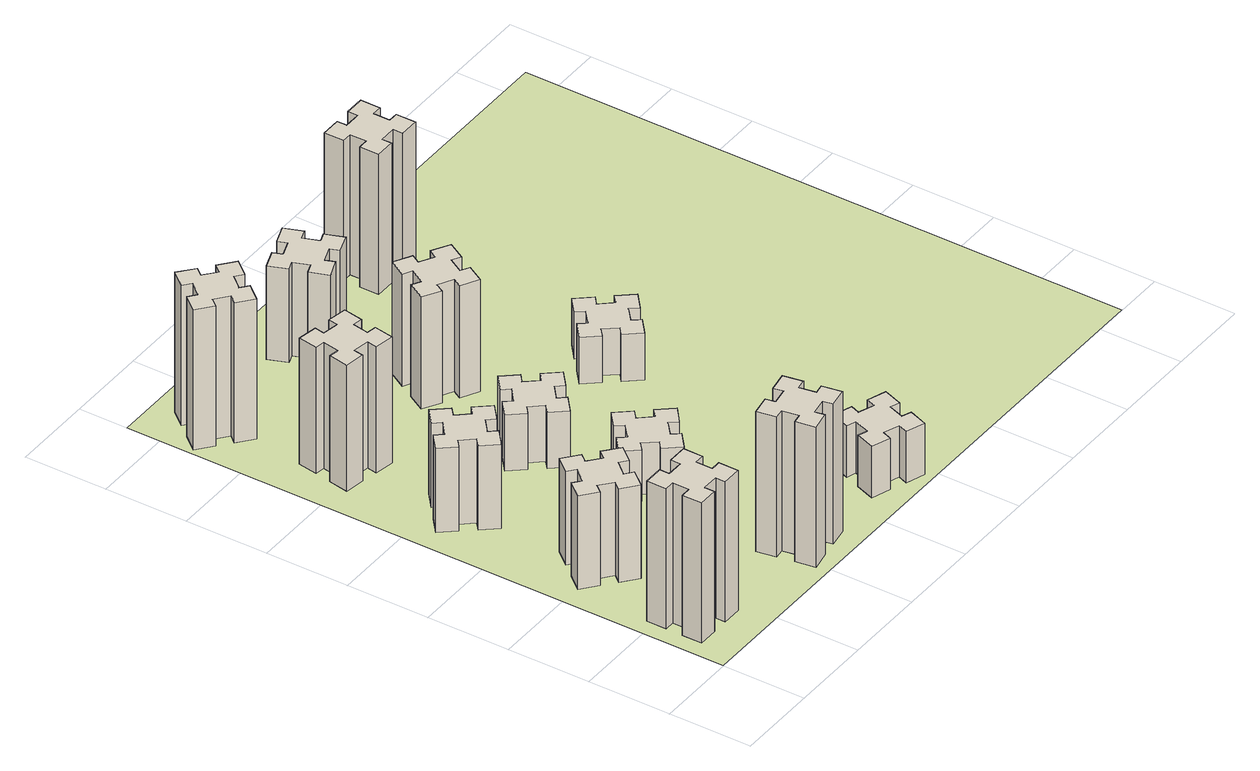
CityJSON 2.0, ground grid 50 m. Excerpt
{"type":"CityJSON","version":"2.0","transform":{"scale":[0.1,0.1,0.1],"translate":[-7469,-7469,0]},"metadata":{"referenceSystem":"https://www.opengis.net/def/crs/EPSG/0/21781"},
"CityObjects":{
"building1":{"type":"Building","attributes":{"class":"1000","function":"1000","usage":"1000","yearOfConstruction":2016,"roofType":"1000","measuredHeight":90,"storeysAboveGround":30,"storeysBelowGround":0},"geometry":[{"type":"Solid","lod":"1","boundaries":[[[[0,1,2,3,4,5,6,7,8,9,10,11,12,13,14,15,16,17,18,19]],[[17,16,20,21]],[[16,15,22,20]],[[15,14,23,22]],[[14,13,24,23]],[[13,12,25,24]],[[12,11,26,25]],[[11,10,27,26]],[[10,9,28,27]],[[9,8,29,28]],[[8,7,30,29]],[[7,6,31,30]],[[6,5,32,31]],[[5,4,33,32]],[[4,3,34,33]],[[3,2,35,34]],[[2,1,36,35]],[[1,0,37,36]],[[0,19,38,37]],[[19,18,39,38]],[[18,17,21,39]],[[24,25,26,27,28,29,30,31,32,33,34,35,36,37,38,39,21,20,22,23]]]]}]},
"building2":{"type":"Building","attributes":{"class":"1000","function":"1000","usage":"1000","yearOfConstruction":2016,"roofType":"1000","measuredHeight":60,"storeysAboveGround":30,"storeysBelowGround":0},"geometry":[{"type":"Solid","lod":"1","boundaries":[[[[40,41,42,43,44,45,46,47,48,49,50,51,52,53,54,55,56,57,58,59]],[[57,56,60,61]],[[56,55,62,60]],[[55,54,63,62]],[[54,53,64,63]],[[53,52,65,64]],[[52,51,66,65]],[[51,50,67,66]],[[50,49,68,67]],[[49,48,69,68]],[[48,47,70,69]],[[47,46,71,70]],[[46,45,72,71]],[[45,44,73,72]],[[44,43,74,73]],[[43,42,75,74]],[[42,41,76,75]],[[41,40,77,76]],[[40,59,78,77]],[[59,58,79,78]],[[58,57,61,79]],[[64,65,66,67,68,69,70,71,72,73,74,75,76,77,78,79,61,60,62,63]]]]}]},
"building3":{"type":"Building","attributes":{"class":"1000","function":"1000","usage":"1000","yearOfConstruction":2016,"roofType":"1000","measuredHeight":54,"storeysAboveGround":30,"storeysBelowGround":0},"geometry":[{"type":"Solid","lod":"1","boundaries":[[[[80,81,82,83,84,85,86,87,88,89,90,91,92,93,94,95,96,97,98,99]],[[97,96,100,101]],[[96,95,102,100]],[[95,94,103,102]],[[94,93,104,103]],[[93,92,105,104]],[[92,91,106,105]],[[91,90,107,106]],[[90,89,108,107]],[[89,88,109,108]],[[88,87,110,109]],[[87,86,111,110]],[[86,85,112,111]],[[85,84,113,112]],[[84,83,114,113]],[[83,82,115,114]],[[82,81,116,115]],[[81,80,117,116]],[[80,99,118,117]],[[99,98,119,118]],[[98,97,101,119]],[[104,105,106,107,108,109,110,111,112,113,114,115,116,117,118,119,101,100,102,103]]]]}]},
"building4":{"type":"Building","attributes":{"class":"1000","function":"1000","usage":"1000","yearOfConstruction":2016,"roofType":"1000","measuredHeight":81,"storeysAboveGround":30,"storeysBelowGround":0},"geometry":[{"type":"Solid","lod":"1","boundaries":[[[[120,121,122,123,124,125,126,127,128,129,130,131,132,133,134,135,136,137,138,139]],[[137,136,140,141]],[[136,135,142,140]],[[135,134,143,142]],[[134,133,144,143]],[[133,132,145,144]],[[132,131,146,145]],[[131,130,147,146]],[[130,129,148,147]],[[129,128,149,148]],[[128,127,150,149]],[[127,126,151,150]],[[126,125,152,151]],[[125,124,153,152]],[[124,123,154,153]],[[123,122,155,154]],[[122,121,156,155]],[[121,120,157,156]],[[120,139,158,157]],[[139,138,159,158]],[[138,137,141,159]],[[144,145,146,147,148,149,150,151,152,153,154,155,156,157,158,159,141,140,142,143]]]]}]},
"building5":{"type":"Building","attributes":{"class":"1000","function":"1000","usage":"1000","yearOfConstruction":2016,"roofType":"1000","measuredHeight":90,"storeysAboveGround":30,"storeysBelowGround":0},"geometry":[{"type":"Solid","lod":"1","boundaries":[[[[160,161,162,163,164,165,166,167,168,169,170,171,172,173,174,175,176,177,178,179]],[[177,176,180,181]],[[176,175,182,180]],[[175,174,183,182]],[[174,173,184,183]],[[173,172,185,184]],[[172,171,186,185]],[[171,170,187,186]],[[170,169,188,187]],[[169,168,189,188]],[[168,167,190,189]],[[167,166,191,190]],[[166,165,192,191]],[[165,164,193,192]],[[164,163,194,193]],[[163,162,195,194]],[[162,161,196,195]],[[161,160,197,196]],[[160,179,198,197]],[[179,178,199,198]],[[178,177,181,199]],[[184,185,186,187,188,189,190,191,192,193,194,195,196,197,198,199,181,180,182,183]]]]}]},
"building6":{"type":"Building","attributes":{"class":"1000","function":"1000","usage":"1000","yearOfConstruction":2016,"roofType":"1000","measuredHeight":90,"storeysAboveGround":30,"storeysBelowGround":0},"geometry":[{"type":"Solid","lod":"1","boundaries":[[[[200,201,202,203,204,205,206,207,208,209,210,211,212,213,214,215,216,217,218,219]],[[217,216,220,221]],[[216,215,222,220]],[[215,214,223,222]],[[214,213,224,223]],[[213,212,225,224]],[[212,211,226,225]],[[211,210,227,226]],[[210,209,228,227]],[[209,208,229,228]],[[208,207,230,229]],[[207,206,231,230]],[[206,205,232,231]],[[205,204,233,232]],[[204,203,234,233]],[[203,202,235,234]],[[202,201,236,235]],[[201,200,237,236]],[[200,219,238,237]],[[219,218,239,238]],[[218,217,221,239]],[[224,225,226,227,228,229,230,231,232,233,234,235,236,237,238,239,221,220,222,223]]]]}]},
"building7":{"type":"Building","attributes":{"class":"1000","function":"1000","usage":"1000","yearOfConstruction":2016,"roofType":"1000","measuredHeight":33,"storeysAboveGround":30,"storeysBelowGround":0},"geometry":[{"type":"Solid","lod":"1","boundaries":[[[[240,241,242,243,244,245,246,247,248,249,250,251,252,253,254,255,256,257,258,259]],[[257,256,260,261]],[[256,255,262,260]],[[255,254,263,262]],[[254,253,264,263]],[[253,252,265,264]],[[252,251,266,265]],[[251,250,267,266]],[[250,249,268,267]],[[249,248,269,268]],[[248,247,270,269]],[[247,246,271,270]],[[246,245,272,271]],[[245,244,273,272]],[[244,243,274,273]],[[243,242,275,274]],[[242,241,276,275]],[[241,240,277,276]],[[240,259,278,277]],[[259,258,279,278]],[[258,257,261,279]],[[264,265,266,267,268,269,270,271,272,273,274,275,276,277,278,279,261,260,262,263]]]]}]},
"building8":{"type":"Building","attributes":{"class":"1000","function":"1000","usage":"1000","yearOfConstruction":2016,"roofType":"1000","measuredHeight":36,"storeysAboveGround":30,"storeysBelowGround":0},"geometry":[{"type":"Solid","lod":"1","boundaries":[[[[280,281,282,283,284,285,286,287,288,289,290,291,292,293,294,295,296,297,298,299]],[[297,296,300,301]],[[296,295,302,300]],[[295,294,303,302]],[[294,293,304,303]],[[293,292,305,304]],[[292,291,306,305]],[[291,290,307,306]],[[290,289,308,307]],[[289,288,309,308]],[[288,287,310,309]],[[287,286,311,310]],[[286,285,312,311]],[[285,284,313,312]],[[284,283,314,313]],[[283,282,315,314]],[[282,281,316,315]],[[281,280,317,316]],[[280,299,318,317]],[[299,298,319,318]],[[298,297,301,319]],[[304,305,306,307,308,309,310,311,312,313,314,315,316,317,318,319,301,300,302,303]]]]}]},
"building9":{"type":"Building","attributes":{"class":"1000","function":"1000","usage":"1000","yearOfConstruction":2016,"roofType":"1000","measuredHeight":33,"storeysAboveGround":30,"storeysBelowGround":0},"geometry":[{"type":"Solid","lod":"1","boundaries":[[[[320,321,322,323,324,325,326,327,328,329,330,331,332,333,334,335,336,337,338,339]],[[337,336,340,341]],[[336,335,342,340]],[[335,334,343,342]],[[334,333,344,343]],[[333,332,345,344]],[[332,331,346,345]],[[331,330,347,346]],[[330,329,348,347]],[[329,328,349,348]],[[328,327,350,349]],[[327,326,351,350]],[[326,325,352,351]],[[325,324,353,352]],[[324,323,354,353]],[[323,322,355,354]],[[322,321,356,355]],[[321,320,357,356]],[[320,339,358,357]],[[339,338,359,358]],[[338,337,341,359]],[[344,345,346,347,348,349,350,351,352,353,354,355,356,357,358,359,341,340,342,343]]]]}]},
"building10":{"type":"Building","attributes":{"class":"1000","function":"1000","usage":"1000","yearOfConstruction":2016,"roofType":"1000","measuredHeight":72,"storeysAboveGround":30,"storeysBelowGround":0},"geometry":[{"type":"Solid","lod":"1","boundaries":[[[[360,361,362,363,364,365,366,367,368,369,370,371,372,373,374,375,376,377,378,379]],[[377,376,380,381]],[[376,375,382,380]],[[375,374,383,382]],[[374,373,384,383]],[[373,372,385,384]],[[372,371,386,385]],[[371,370,387,386]],[[370,369,388,387]],[[369,368,389,388]],[[368,367,390,389]],[[367,366,391,390]],[[366,365,392,391]],[[365,364,393,392]],[[364,363,394,393]],[[363,362,395,394]],[[362,361,396,395]],[[361,360,397,396]],[[360,379,398,397]],[[379,378,399,398]],[[378,377,381,399]],[[384,385,386,387,388,389,390,391,392,393,394,395,396,397,398,399,381,380,382,383]]]]}]},
"building11":{"type":"Building","attributes":{"class":"1000","function":"1000","usage":"1000","yearOfConstruction":2016,"roofType":"1000","measuredHeight":60,"storeysAboveGround":30,"storeysBelowGround":0},"geometry":[{"type":"Solid","lod":"1","boundaries":[[[[400,401,402,403,404,405,406,407,408,409,410,411,412,413,414,415,416,417,418,419]],[[417,416,420,421]],[[416,415,422,420]],[[415,414,423,422]],[[414,413,424,423]],[[413,412,425,424]],[[412,411,426,425]],[[411,410,427,426]],[[410,409,428,427]],[[409,408,429,428]],[[408,407,430,429]],[[407,406,431,430]],[[406,405,432,431]],[[405,404,433,432]],[[404,403,434,433]],[[403,402,435,434]],[[402,401,436,435]],[[401,400,437,436]],[[400,419,438,437]],[[419,418,439,438]],[[418,417,421,439]],[[424,425,426,427,428,429,430,431,432,433,434,435,436,437,438,439,421,420,422,423]]]]}]},
"building12":{"type":"Building","attributes":{"class":"1000","function":"1000","usage":"1000","yearOfConstruction":2016,"roofType":"1000","measuredHeight":30,"storeysAboveGround":30,"storeysBelowGround":0},"geometry":[{"type":"Solid","lod":"1","boundaries":[[[[440,441,442,443,444,445,446,447,448,449,450,451,452,453,454,455,456,457,458,459]],[[457,456,460,461]],[[456,455,462,460]],[[455,454,463,462]],[[454,453,464,463]],[[453,452,465,464]],[[452,451,466,465]],[[451,450,467,466]],[[450,449,468,467]],[[449,448,469,468]],[[448,447,470,469]],[[447,446,471,470]],[[446,445,472,471]],[[445,444,473,472]],[[444,443,474,473]],[[443,442,475,474]],[[442,441,476,475]],[[441,440,477,476]],[[440,459,478,477]],[[459,458,479,478]],[[458,457,461,479]],[[464,465,466,467,468,469,470,471,472,473,474,475,476,477,478,479,461,460,462,463]]]]}]},
"building13":{"type":"Building","attributes":{"class":"1000","function":"1000","usage":"1000","yearOfConstruction":2016,"roofType":"1000","measuredHeight":90,"storeysAboveGround":30,"storeysBelowGround":0},"geometry":[{"type":"Solid","lod":"1","boundaries":[[[[480,481,482,483,484,485,486,487,488,489,490,491,492,493,494,495,496,497,498,499]],[[497,496,500,501]],[[496,495,502,500]],[[495,494,503,502]],[[494,493,504,503]],[[493,492,505,504]],[[492,491,506,505]],[[491,490,507,506]],[[490,489,508,507]],[[489,488,509,508]],[[488,487,510,509]],[[487,486,511,510]],[[486,485,512,511]],[[485,484,513,512]],[[484,483,514,513]],[[483,482,515,514]],[[482,481,516,515]],[[481,480,517,516]],[[480,499,518,517]],[[499,498,519,518]],[[498,497,501,519]],[[504,505,506,507,508,509,510,511,512,513,514,515,516,517,518,519,501,500,502,503]]]]}]},
"landuse1":{"type":"LandUse","attributes":{"name":"plot1","function":"1010"},"geometry":[{"type":"MultiSurface","lod":"1","boundaries":[[[520,521,522,523]]]}]}
},
"vertices":[
[165,425,0],[165,325,0],[105,325,0],[105,205,0],[225,205,0],[225,265,0],[325,265,0],[325,205,0],[445,205,0],[445,325,0],[385,325,0],[385,425,0],[445,425,0],[445,545,0],[325,545,0],[325,485,0],[225,485,0],[225,545,0],[105,545,0],[105,425,0],[225,485,900],[225,545,900],[325,485,900],[325,545,900],[445,545,900],[445,425,900],[385,425,900],[385,325,900],[445,325,900],[445,205,900],[325,205,900],[325,265,900],[225,265,900],[225,205,900],[105,205,900],[105,325,900],[165,325,900],[165,425,900],[105,425,900],[105,545,900],
[484,1067,0],[408,1132,0],[446,1178,0],[354,1255,0],[277,1163,0],[323,1124,0],[259,1048,0],[213,1086,0],[136,994,0],[228,917,0],[266,963,0],[343,899,0],[304,853,0],[396,776,0],[473,868,0],[427,906,0],[492,983,0],[538,944,0],[615,1036,0],[523,1113,0],[492,983,600],[538,944,600],[427,906,600],[473,868,600],[396,776,600],[304,853,600],[343,899,600],[266,963,600],[228,917,600],[136,994,600],[213,1086,600],[259,1048,600],[323,1124,600],[277,1163,600],[354,1255,600],[446,1178,600],[408,1132,600],[484,1067,600],[523,1113,600],[615,1036,600],
[492,1888,0],[427,1964,0],[473,2003,0],[396,2095,0],[304,2018,0],[343,1972,0],[266,1907,0],[228,1953,0],[136,1876,0],[213,1784,0],[259,1823,0],[323,1746,0],[277,1708,0],[354,1616,0],[446,1693,0],[408,1739,0],[484,1803,0],[523,1757,0],[615,1834,0],[538,1926,0],[484,1803,540],[523,1757,540],[408,1739,540],[446,1693,540],[354,1616,540],[277,1708,540],[323,1746,540],[259,1823,540],[213,1784,540],[136,1876,540],[228,1953,540],[266,1907,540],[343,1972,540],[304,2018,540],[396,2095,540],[473,2003,540],[427,1964,540],[492,1888,540],[538,1926,540],[615,1834,540],
[475,2527,0],[492,2625,0],[551,2615,0],[572,2733,0],[454,2754,0],[444,2695,0],[345,2712,0],[356,2771,0],[237,2792,0],[217,2674,0],[276,2664,0],[258,2565,0],[199,2576,0],[178,2457,0],[297,2437,0],[307,2496,0],[405,2478,0],[395,2419,0],[513,2398,0],[534,2517,0],[405,2478,810],[395,2419,810],[307,2496,810],[297,2437,810],[178,2457,810],[199,2576,810],[258,2565,810],[276,2664,810],[217,2674,810],[237,2792,810],[356,2771,810],[345,2712,810],[444,2695,810],[454,2754,810],[572,2733,810],[551,2615,810],[492,2625,810],[475,2527,810],[534,2517,810],[513,2398,810],
[1085,158,0],[1184,176,0],[1194,117,0],[1312,137,0],[1291,256,0],[1232,245,0],[1215,344,0],[1274,354,0],[1253,472,0],[1135,451,0],[1145,392,0],[1047,375,0],[1037,434,0],[918,413,0],[939,295,0],[998,305,0],[1016,207,0],[957,197,0],[977,78,0],[1096,99,0],[1016,207,900],[957,197,900],[998,305,900],[939,295,900],[918,413,900],[1037,434,900],[1047,375,900],[1145,392,900],[1135,451,900],[1253,472,900],[1274,354,900],[1215,344,900],[1232,245,900],[1291,256,900],[1312,137,900],[1194,117,900],[1184,176,900],[1085,158,900],[1096,99,900],[977,78,900],
[384,3387,0],[308,3452,0],[346,3498,0],[254,3575,0],[177,3483,0],[223,3444,0],[159,3368,0],[113,3406,0],[36,3314,0],[128,3237,0],[166,3283,0],[243,3219,0],[204,3173,0],[296,3096,0],[373,3188,0],[327,3226,0],[392,3303,0],[438,3264,0],[515,3356,0],[423,3433,0],[392,3303,900],[438,3264,900],[327,3226,900],[373,3188,900],[296,3096,900],[204,3173,900],[243,3219,900],[166,3283,900],[128,3237,900],[36,3314,900],[113,3406,900],[159,3368,900],[223,3444,900],[177,3483,900],[254,3575,900],[346,3498,900],[308,3452,900],[384,3387,900],[423,3433,900],[515,3356,900],
[1083,1332,0],[1006,1267,0],[968,1313,0],[876,1236,0],[953,1144,0],[999,1183,0],[1063,1106,0],[1017,1068,0],[1094,976,0],[1186,1053,0],[1148,1099,0],[1224,1163,0],[1263,1117,0],[1355,1194,0],[1278,1286,0],[1232,1248,0],[1167,1324,0],[1213,1363,0],[1136,1455,0],[1044,1378,0],[1167,1324,330],[1213,1363,330],[1232,1248,330],[1278,1286,330],[1355,1194,330],[1263,1117,330],[1224,1163,330],[1148,1099,330],[1186,1053,330],[1094,976,330],[1017,1068,330],[1063,1106,330],[999,1183,330],[953,1144,330],[876,1236,330],[968,1313,330],[1006,1267,330],[1083,1332,330],[1044,1378,330],[1136,1455,330],
[983,1972,0],[906,1907,0],[868,1953,0],[776,1876,0],[853,1784,0],[899,1823,0],[963,1746,0],[917,1708,0],[994,1616,0],[1086,1693,0],[1048,1739,0],[1124,1803,0],[1163,1757,0],[1255,1834,0],[1178,1926,0],[1132,1888,0],[1067,1964,0],[1113,2003,0],[1036,2095,0],[944,2018,0],[1067,1964,360],[1113,2003,360],[1132,1888,360],[1178,1926,360],[1255,1834,360],[1163,1757,360],[1124,1803,360],[1048,1739,360],[1086,1693,360],[994,1616,360],[917,1708,360],[963,1746,360],[899,1823,360],[853,1784,360],[776,1876,360],[868,1953,360],[906,1907,360],[983,1972,360],[944,2018,360],[1036,2095,360],
[1769,360,0],[1735,266,0],[1679,287,0],[1637,174,0],[1750,133,0],[1771,189,0],[1865,155,0],[1844,99,0],[1957,57,0],[1998,170,0],[1942,191,0],[1976,285,0],[2032,264,0],[2073,377,0],[1960,418,0],[1940,362,0],[1846,396,0],[1867,452,0],[1754,493,0],[1713,380,0],[1846,396,330],[1867,452,330],[1940,362,330],[1960,418,330],[2073,377,330],[2032,264,330],[1976,285,330],[1942,191,330],[1998,170,330],[1957,57,330],[1844,99,330],[1865,155,330],[1771,189,330],[1750,133,330],[1637,174,330],[1679,287,330],[1735,266,330],[1769,360,330],[1713,380,330],[1754,493,330],
[1314,2666,0],[1227,2716,0],[1257,2768,0],[1153,2828,0],[1093,2724,0],[1145,2694,0],[1095,2607,0],[1043,2637,0],[983,2533,0],[1087,2473,0],[1117,2525,0],[1204,2475,0],[1174,2423,0],[1278,2363,0],[1338,2467,0],[1286,2497,0],[1336,2584,0],[1388,2554,0],[1448,2658,0],[1344,2718,0],[1336,2584,720],[1388,2554,720],[1286,2497,720],[1338,2467,720],[1278,2363,720],[1174,2423,720],[1204,2475,720],[1117,2525,720],[1087,2473,720],[983,2533,720],[1043,2637,720],[1095,2607,720],[1145,2694,720],[1093,2724,720],[1153,2828,720],[1257,2768,720],[1227,2716,720],[1314,2666,720],[1344,2718,720],[1448,2658,720],
[1125,3456,0],[1031,3422,0],[1010,3478,0],[897,3437,0],[939,3324,0],[995,3345,0],[1029,3251,0],[973,3230,0],[1014,3117,0],[1127,3159,0],[1106,3215,0],[1200,3249,0],[1220,3193,0],[1333,3234,0],[1292,3347,0],[1236,3326,0],[1202,3420,0],[1258,3440,0],[1217,3553,0],[1104,3512,0],[1202,3420,600],[1258,3440,600],[1236,3326,600],[1292,3347,600],[1333,3234,600],[1220,3193,600],[1200,3249,600],[1106,3215,600],[1127,3159,600],[1014,3117,600],[973,3230,600],[1029,3251,600],[995,3345,600],[939,3324,600],[897,3437,600],[1010,3478,600],[1031,3422,600],[1125,3456,600],[1104,3512,600],[1217,3553,600],
[1972,1988,0],[1907,2064,0],[1953,2103,0],[1876,2195,0],[1784,2118,0],[1823,2072,0],[1746,2007,0],[1708,2053,0],[1616,1976,0],[1693,1884,0],[1739,1923,0],[1803,1846,0],[1757,1808,0],[1834,1716,0],[1926,1793,0],[1888,1839,0],[1964,1903,0],[2003,1857,0],[2095,1934,0],[2018,2026,0],[1964,1903,300],[2003,1857,300],[1888,1839,300],[1926,1793,300],[1834,1716,300],[1757,1808,300],[1803,1846,300],[1739,1923,300],[1693,1884,300],[1616,1976,300],[1708,2053,300],[1746,2007,300],[1823,2072,300],[1784,2118,300],[1876,2195,300],[1953,2103,300],[1907,2064,300],[1972,1988,300],[2018,2026,300],[2095,1934,300],
[1965,3385,0],[1965,3485,0],[2025,3485,0],[2025,3605,0],[1905,3605,0],[1905,3545,0],[1805,3545,0],[1805,3605,0],[1685,3605,0],[1685,3485,0],[1745,3485,0],[1745,3385,0],[1685,3385,0],[1685,3265,0],[1805,3265,0],[1805,3325,0],[1905,3325,0],[1905,3265,0],[2025,3265,0],[2025,3385,0],[1905,3325,900],[1905,3265,900],[1805,3325,900],[1805,3265,900],[1685,3265,900],[1685,3385,900],[1745,3385,900],[1745,3485,900],[1685,3485,900],[1685,3605,900],[1805,3605,900],[1805,3545,900],[1905,3545,900],[1905,3605,900],[2025,3605,900],[2025,3485,900],[1965,3485,900],[1965,3385,900],[2025,3385,900],[2025,3265,900],
[5,3705,0],[3705,3705,0],[3705,5,0],[5,5,0]
]}
